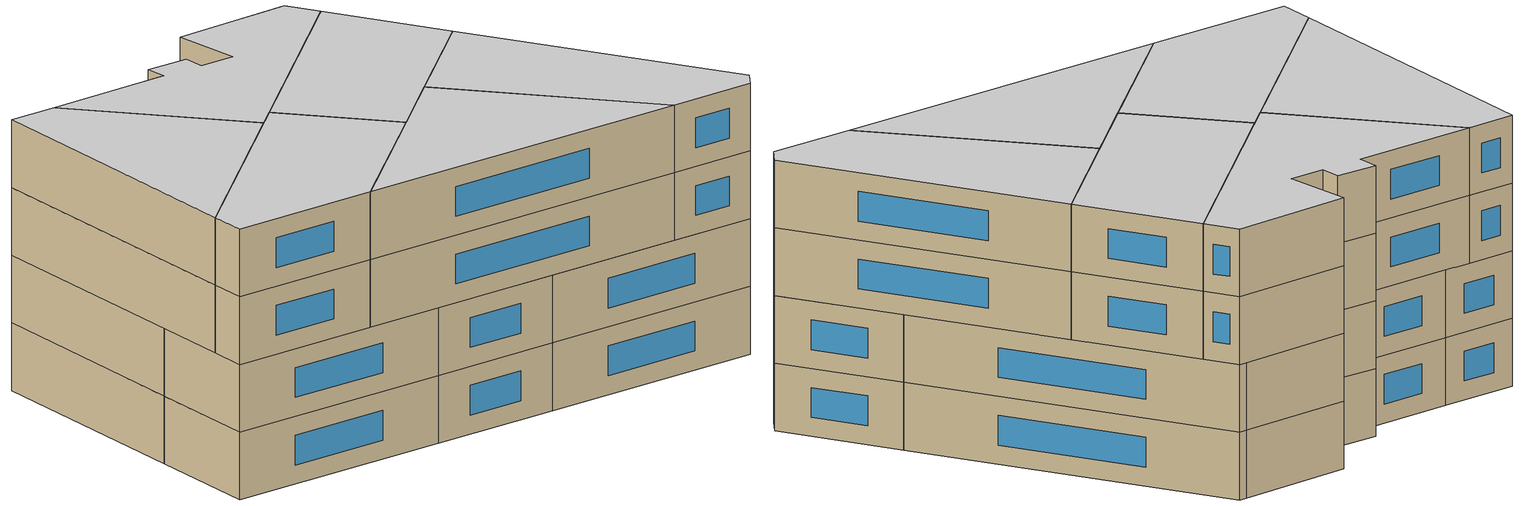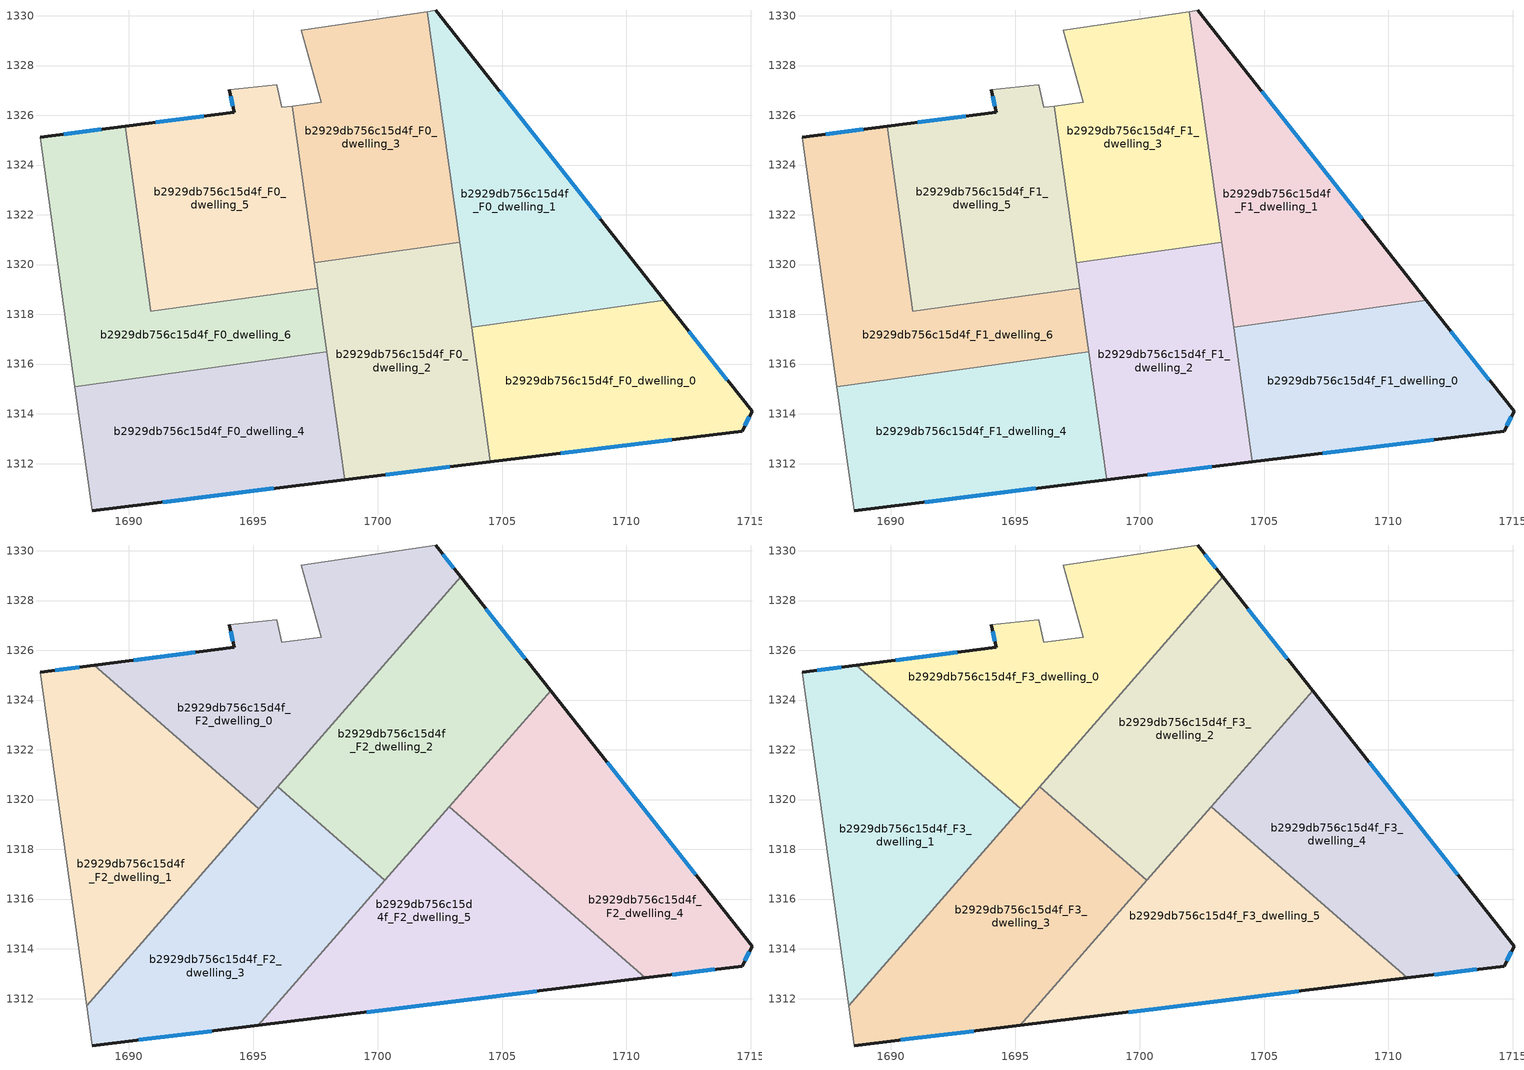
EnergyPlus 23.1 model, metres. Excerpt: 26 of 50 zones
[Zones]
b2929db756c15d4f_F0_dwelling_0
 floor ground (EU_floor_Construction): 1711.52,1318.58 1715.05,1314.1 1714.65,1313.3 1704.54,1312.07 1703.78,1317.49 z0
 wall outside (EU_wall_Construction): 1704.54,1312.07 1714.65,1313.3 1715.05,1314.1 1711.52,1318.58 z0:3
 wall to b2929db756c15d4f_F0_dwelling_1 (EU_wall_Construction): 1711.52,1318.58 1703.78,1317.49 z0:3
 wall to b2929db756c15d4f_F0_dwelling_2 (EU_wall_Construction): 1703.78,1317.49 1704.54,1312.07 z0:3
 window (EU_Window_Construction): 1707.37,1312.41 1711.81,1312.96 / 1714.06,1315.36 1712.51,1317.32 / 1714.76,1313.53 1714.94,1313.88 z0.84:2.16
b2929db756c15d4f_F0_dwelling_1
 floor ground (EU_floor_Construction): 1702.34,1330.22 1711.52,1318.58 1703.78,1317.49 1702,1330.17 z0
 wall outside (EU_wall_Construction): 1711.52,1318.58 1702.34,1330.22 z0:3
 wall adiabatic (EU_wall_Construction): 1702.34,1330.22 1702,1330.17 z0:3
 wall to b2929db756c15d4f_F0_dwelling_3 (EU_wall_Construction): 1702,1330.17 1703.3,1320.89 z0:3
 wall to b2929db756c15d4f_F0_dwelling_2 (EU_wall_Construction): 1703.3,1320.89 1703.78,1317.49 z0:3
 window (EU_Window_Construction): 1708.95,1321.84 1704.92,1326.96 z0.84:2.16
b2929db756c15d4f_F0_dwelling_2
 floor ground (EU_floor_Construction): 1703.3,1320.89 1704.54,1312.07 1698.68,1311.35 1697.45,1320.07 z0
 wall outside (EU_wall_Construction): 1698.68,1311.35 1704.54,1312.07 z0:3
 wall to b2929db756c15d4f_F0_dwelling_3 (EU_wall_Construction): 1703.3,1320.89 1697.45,1320.07 z0:3
 wall to b2929db756c15d4f_F0_dwelling_4 (EU_wall_Construction): 1697.95,1316.5 1698.68,1311.35 z0:3
 wall to b2929db756c15d4f_F0_dwelling_6 (EU_wall_Construction): 1697.59,1319.06 1697.95,1316.5 z0:3
 wall to b2929db756c15d4f_F0_dwelling_5 (EU_wall_Construction): 1697.45,1320.07 1697.59,1319.06 z0:3
 window (EU_Window_Construction): 1700.32,1311.55 1702.89,1311.87 z0.84:2.16
b2929db756c15d4f_F0_dwelling_3
 floor ground (EU_floor_Construction): 1702,1330.17 1703.3,1320.89 1697.45,1320.07 1696.57,1326.37 1697.74,1326.52 1696.94,1329.42 z0
 wall adiabatic (EU_wall_Construction): 1702,1330.17 1696.94,1329.42 1697.74,1326.52 1696.57,1326.37 z0:3
 wall to b2929db756c15d4f_F0_dwelling_5 (EU_wall_Construction): 1696.57,1326.37 1697.45,1320.07 z0:3
b2929db756c15d4f_F0_dwelling_4
 floor ground (EU_floor_Construction): 1697.95,1316.5 1698.68,1311.35 1688.53,1310.11 1687.83,1315.09 z0
 wall outside (EU_wall_Construction): 1688.53,1310.11 1698.68,1311.35 z0:3
 wall adiabatic (EU_wall_Construction): 1687.83,1315.09 1688.53,1310.11 z0:3
 wall to b2929db756c15d4f_F0_dwelling_6 (EU_wall_Construction): 1697.95,1316.5 1687.83,1315.09 z0:3
 window (EU_Window_Construction): 1691.37,1310.46 1695.83,1311 z0.84:2.16
b2929db756c15d4f_F0_dwelling_5
 floor ground (EU_floor_Construction): 1696.57,1326.37 1697.59,1319.06 1690.89,1318.12 1689.85,1325.56 1694.24,1326.12 1694.04,1327.02 1695.94,1327.22 1696.14,1326.32 z0
 wall outside (EU_wall_Construction): 1694.04,1327.02 1694.24,1326.12 1689.85,1325.56 z0:3
 wall to b2929db756c15d4f_F0_dwelling_6 (EU_wall_Construction): 1689.85,1325.56 1690.89,1318.12 1697.59,1319.06 z0:3
 wall adiabatic (EU_wall_Construction): 1696.57,1326.37 1696.14,1326.32 1695.94,1327.22 1694.04,1327.02 z0:3
 window (EU_Window_Construction): 1693.01,1325.96 1691.08,1325.71 / 1694.09,1326.77 1694.18,1326.37 z0.84:2.16
b2929db756c15d4f_F0_dwelling_6
 floor ground (EU_floor_Construction): 1697.59,1319.06 1697.95,1316.5 1687.83,1315.09 1686.43,1325.12 1689.85,1325.56 1690.89,1318.12 z0
 wall outside (EU_wall_Construction): 1689.85,1325.56 1686.43,1325.12 z0:3
 wall adiabatic (EU_wall_Construction): 1686.43,1325.12 1687.83,1315.09 z0:3
 window (EU_Window_Construction): 1688.89,1325.43 1687.39,1325.24 z0.84:2.16
b2929db756c15d4f_F1_dwelling_0
 floor to b2929db756c15d4f_F0_dwelling_0 (EU_floor_Construction): 1711.52,1318.58 1715.05,1314.1 1714.65,1313.3 1704.54,1312.07 1703.78,1317.49 z3
 wall outside (EU_wall_Construction): 1704.54,1312.07 1714.65,1313.3 1715.05,1314.1 1711.52,1318.58 z3:6
 wall to b2929db756c15d4f_F1_dwelling_1 (EU_wall_Construction): 1711.52,1318.58 1703.78,1317.49 z3:6
 wall to b2929db756c15d4f_F1_dwelling_2 (EU_wall_Construction): 1703.78,1317.49 1704.54,1312.07 z3:6
 window (EU_Window_Construction): 1707.37,1312.41 1711.81,1312.96 / 1714.06,1315.36 1712.51,1317.32 / 1714.76,1313.53 1714.94,1313.88 z3.84:5.16
b2929db756c15d4f_F1_dwelling_1
 floor to b2929db756c15d4f_F0_dwelling_1 (EU_floor_Construction): 1702.34,1330.22 1711.52,1318.58 1703.78,1317.49 1702,1330.17 z3
 wall outside (EU_wall_Construction): 1711.52,1318.58 1702.34,1330.22 z3:6
 wall adiabatic (EU_wall_Construction): 1702.34,1330.22 1702,1330.17 z3:6
 wall to b2929db756c15d4f_F1_dwelling_3 (EU_wall_Construction): 1702,1330.17 1703.3,1320.89 z3:6
 wall to b2929db756c15d4f_F1_dwelling_2 (EU_wall_Construction): 1703.3,1320.89 1703.78,1317.49 z3:6
 window (EU_Window_Construction): 1708.95,1321.84 1704.92,1326.96 z3.84:5.16
b2929db756c15d4f_F1_dwelling_2
 floor to b2929db756c15d4f_F0_dwelling_2 (EU_floor_Construction): 1703.3,1320.89 1704.54,1312.07 1698.68,1311.35 1697.45,1320.07 z3
 wall outside (EU_wall_Construction): 1698.68,1311.35 1704.54,1312.07 z3:6
 wall to b2929db756c15d4f_F1_dwelling_3 (EU_wall_Construction): 1703.3,1320.89 1697.45,1320.07 z3:6
 wall to b2929db756c15d4f_F1_dwelling_4 (EU_wall_Construction): 1697.95,1316.5 1698.68,1311.35 z3:6
 wall to b2929db756c15d4f_F1_dwelling_6 (EU_wall_Construction): 1697.59,1319.06 1697.95,1316.5 z3:6
 wall to b2929db756c15d4f_F1_dwelling_5 (EU_wall_Construction): 1697.45,1320.07 1697.59,1319.06 z3:6
 window (EU_Window_Construction): 1700.32,1311.55 1702.89,1311.87 z3.84:5.16
b2929db756c15d4f_F1_dwelling_3
 floor to b2929db756c15d4f_F0_dwelling_3 (EU_floor_Construction): 1702,1330.17 1703.3,1320.89 1697.45,1320.07 1696.57,1326.37 1697.74,1326.52 1696.94,1329.42 z3
 wall adiabatic (EU_wall_Construction): 1702,1330.17 1696.94,1329.42 1697.74,1326.52 1696.57,1326.37 z3:6
 wall to b2929db756c15d4f_F1_dwelling_5 (EU_wall_Construction): 1696.57,1326.37 1697.45,1320.07 z3:6
b2929db756c15d4f_F1_dwelling_4
 floor to b2929db756c15d4f_F0_dwelling_4 (EU_floor_Construction): 1697.95,1316.5 1698.68,1311.35 1688.53,1310.11 1687.83,1315.09 z3
 wall outside (EU_wall_Construction): 1688.53,1310.11 1698.68,1311.35 z3:6
 wall adiabatic (EU_wall_Construction): 1687.83,1315.09 1688.53,1310.11 z3:6
 wall to b2929db756c15d4f_F1_dwelling_6 (EU_wall_Construction): 1697.95,1316.5 1687.83,1315.09 z3:6
 window (EU_Window_Construction): 1691.37,1310.46 1695.83,1311 z3.84:5.16
b2929db756c15d4f_F1_dwelling_5
 floor to b2929db756c15d4f_F0_dwelling_5 (EU_floor_Construction): 1696.57,1326.37 1697.59,1319.06 1690.89,1318.12 1689.85,1325.56 1694.24,1326.12 1694.04,1327.02 1695.94,1327.22 1696.14,1326.32 z3
 wall outside (EU_wall_Construction): 1694.04,1327.02 1694.24,1326.12 1689.85,1325.56 z3:6
 wall to b2929db756c15d4f_F1_dwelling_6 (EU_wall_Construction): 1689.85,1325.56 1690.89,1318.12 1697.59,1319.06 z3:6
 wall adiabatic (EU_wall_Construction): 1696.57,1326.37 1696.14,1326.32 1695.94,1327.22 1694.04,1327.02 z3:6
 window (EU_Window_Construction): 1693.01,1325.96 1691.08,1325.71 / 1694.09,1326.77 1694.18,1326.37 z3.84:5.16
 ceiling adiabatic (EU_roof_Construction): 1697.59,1319.06 1697.59,1319.11 1695.98,1320.51 1694.31,1318.6 z6
b2929db756c15d4f_F1_dwelling_6
 floor to b2929db756c15d4f_F0_dwelling_6 (EU_floor_Construction): 1697.59,1319.06 1697.95,1316.5 1687.83,1315.09 1686.43,1325.12 1689.85,1325.56 1690.89,1318.12 z3
 wall outside (EU_wall_Construction): 1689.85,1325.56 1686.43,1325.12 z3:6
 wall adiabatic (EU_wall_Construction): 1686.43,1325.12 1687.83,1315.09 z3:6
 window (EU_Window_Construction): 1688.89,1325.43 1687.39,1325.24 z3.84:5.16
 ceiling adiabatic (EU_roof_Construction): 1697.95,1316.5 1697.59,1319.06 1694.31,1318.6 1691.72,1315.63 z6
b2929db756c15d4f_F2_dwelling_0
 floor to b2929db756c15d4f_F1_dwelling_5 (EU_floor_Construction): 1696.57,1326.37 1697.2,1321.9 1695.22,1319.64 1690.04,1324.16 1689.85,1325.56 1694.24,1326.12 1694.04,1327.02 1695.94,1327.22 1696.14,1326.32 z6
 floor to b2929db756c15d4f_F1_dwelling_3 (EU_floor_Construction): 1702,1330.17 1702.33,1327.79 1697.2,1321.9 1696.57,1326.37 1697.74,1326.52 1696.94,1329.42 z6
 floor to b2929db756c15d4f_F1_dwelling_6 (EU_floor_Construction): 1689.85,1325.56 1690.04,1324.16 1688.62,1325.4 z6
 floor to b2929db756c15d4f_F1_dwelling_1 (EU_floor_Construction): 1702.34,1330.22 1703.35,1328.95 1702.33,1327.79 1702,1330.17 z6
 wall outside (EU_wall_Construction): 1703.35,1328.95 1702.34,1330.22 / 1694.04,1327.02 1694.24,1326.12 1688.62,1325.4 z6:9
 wall adiabatic (EU_wall_Construction): 1702.34,1330.22 1696.94,1329.42 1697.74,1326.52 1696.14,1326.32 1695.94,1327.22 1694.04,1327.02 z6:9
 wall to b2929db756c15d4f_F2_dwelling_1 (EU_wall_Construction): 1688.62,1325.4 1695.22,1319.64 z6:9
 wall to b2929db756c15d4f_F2_dwelling_2 (EU_wall_Construction): 1695.98,1320.51 1703.35,1328.95 z6:9
 wall to b2929db756c15d4f_F2_dwelling_3 (EU_wall_Construction): 1695.22,1319.64 1695.98,1320.51 z6:9
 window (EU_Window_Construction): 1703.06,1329.3 1702.62,1329.86 / 1692.66,1325.92 1690.19,1325.6 / 1694.09,1326.77 1694.18,1326.37 z6.84:8.16
b2929db756c15d4f_F2_dwelling_1
 floor to b2929db756c15d4f_F1_dwelling_6 (EU_floor_Construction): 1690.04,1324.16 1690.89,1318.12 1694.31,1318.6 1691.72,1315.63 1687.83,1315.09 1686.43,1325.12 1688.62,1325.4 z6
 floor to b2929db756c15d4f_F1_dwelling_5 (EU_floor_Construction): 1695.22,1319.64 1694.31,1318.6 1690.89,1318.12 1690.04,1324.16 z6
 floor to b2929db756c15d4f_F1_dwelling_4 (EU_floor_Construction): 1691.72,1315.63 1688.3,1311.72 1687.83,1315.09 z6
 wall outside (EU_wall_Construction): 1688.62,1325.4 1686.43,1325.12 z6:9
 wall adiabatic (EU_wall_Construction): 1686.43,1325.12 1688.3,1311.72 z6:9
 wall to b2929db756c15d4f_F2_dwelling_3 (EU_wall_Construction): 1688.3,1311.72 1695.22,1319.64 z6:9
 window (EU_Window_Construction): 1688.01,1325.32 1687.04,1325.2 z6.84:8.16
b2929db756c15d4f_F2_dwelling_2
 floor to b2929db756c15d4f_F1_dwelling_1 (EU_floor_Construction): 1703.35,1328.95 1706.95,1324.37 1703.38,1320.29 1702.33,1327.79 z6
 floor to b2929db756c15d4f_F1_dwelling_2 (EU_floor_Construction): 1703.3,1320.89 1703.38,1320.29 1700.29,1316.75 1697.59,1319.11 1697.45,1320.07 z6
 floor to b2929db756c15d4f_F1_dwelling_3 (EU_floor_Construction): 1702.33,1327.79 1703.3,1320.89 1697.45,1320.07 1697.2,1321.9 z6
 floor to b2929db756c15d4f_F1_dwelling_5 (EU_floor_Construction): 1697.2,1321.9 1697.59,1319.11 1695.98,1320.51 z6
 wall outside (EU_wall_Construction): 1706.95,1324.37 1703.35,1328.95 z6:9
 wall to b2929db756c15d4f_F2_dwelling_3 (EU_wall_Construction): 1695.98,1320.51 1700.3,1316.75 z6:9
 wall to b2929db756c15d4f_F2_dwelling_4 (EU_wall_Construction): 1702.88,1319.71 1706.95,1324.37 z6:9
 wall to b2929db756c15d4f_F2_dwelling_5 (EU_wall_Construction): 1700.3,1316.75 1702.88,1319.71 z6:9
 window (EU_Window_Construction): 1705.94,1325.65 1704.36,1327.66 z6.84:8.16
b2929db756c15d4f_F2_dwelling_3
 floor to b2929db756c15d4f_F1_dwelling_4 (EU_floor_Construction): 1697.95,1316.5 1698.25,1314.4 1695.21,1310.93 1688.53,1310.11 1688.3,1311.72 1691.72,1315.63 z6
 floor to b2929db756c15d4f_F1_dwelling_2 (EU_floor_Construction): 1700.29,1316.75 1698.25,1314.4 1697.59,1319.11 z6
 floor adiabatic (EU_floor_Construction): 1697.59,1319.11 1697.95,1316.5 1691.72,1315.63 1695.98,1320.51 z6
 wall outside (EU_wall_Construction): 1688.53,1310.11 1695.21,1310.93 z6:9
 wall adiabatic (EU_wall_Construction): 1688.3,1311.72 1688.53,1310.11 z6:9
 wall to b2929db756c15d4f_F2_dwelling_5 (EU_wall_Construction): 1695.21,1310.93 1700.3,1316.75 z6:9
 window (EU_Window_Construction): 1690.4,1310.34 1693.34,1310.7 z6.84:8.16
b2929db756c15d4f_F2_dwelling_4
 floor to b2929db756c15d4f_F1_dwelling_0 (EU_floor_Construction): 1711.52,1318.57 1715.05,1314.1 1714.65,1313.3 1710.76,1312.83 1705.2,1317.69 z6
 floor to b2929db756c15d4f_F1_dwelling_1 (EU_floor_Construction): 1706.95,1324.37 1711.52,1318.57 1705.2,1317.69 1703.55,1319.13 1703.38,1320.29 z6
 floor to b2929db756c15d4f_F1_dwelling_2 (EU_floor_Construction): 1703.38,1320.29 1703.55,1319.13 1702.88,1319.71 z6
 wall outside (EU_wall_Construction): 1710.76,1312.83 1714.65,1313.3 1715.05,1314.1 1706.95,1324.37 z6:9
 wall to b2929db756c15d4f_F2_dwelling_5 (EU_wall_Construction): 1702.88,1319.71 1710.76,1312.83 z6:9
 window (EU_Window_Construction): 1712.78,1316.98 1709.22,1321.5 / 1714.76,1313.53 1714.94,1313.88 / 1711.85,1312.96 1713.56,1313.17 z6.84:8.16
b2929db756c15d4f_F2_dwelling_5
 floor to b2929db756c15d4f_F1_dwelling_2 (EU_floor_Construction): 1703.55,1319.13 1704.54,1312.07 1698.68,1311.35 1698.25,1314.4 1702.88,1319.71 z6
 floor to b2929db756c15d4f_F1_dwelling_0 (EU_floor_Construction): 1710.76,1312.83 1704.54,1312.07 1703.78,1317.49 1705.2,1317.69 z6
 floor to b2929db756c15d4f_F1_dwelling_4 (EU_floor_Construction): 1698.25,1314.4 1698.68,1311.35 1695.21,1310.93 z6
 floor to b2929db756c15d4f_F1_dwelling_1 (EU_floor_Construction): 1705.2,1317.69 1703.78,1317.49 1703.55,1319.13 z6
 wall outside (EU_wall_Construction): 1695.21,1310.93 1710.76,1312.83 z6:9
 window (EU_Window_Construction): 1699.57,1311.46 1706.4,1312.3 z6.84:8.16
b2929db756c15d4f_F3_dwelling_0
 floor to b2929db756c15d4f_F2_dwelling_0 (EU_floor_Construction): 1702.34,1330.22 1703.35,1328.95 1695.22,1319.64 1688.62,1325.4 1694.24,1326.12 1694.04,1327.02 1695.94,1327.22 1696.14,1326.32 1697.74,1326.52 1696.94,1329.42 z9
 wall outside (EU_wall_Construction): 1703.35,1328.95 1702.34,1330.22 / 1694.04,1327.02 1694.24,1326.12 1688.62,1325.4 z9:12
 wall adiabatic (EU_wall_Construction): 1702.34,1330.22 1696.94,1329.42 1697.74,1326.52 1696.14,1326.32 1695.94,1327.22 1694.04,1327.02 z9:12
 wall to b2929db756c15d4f_F3_dwelling_1 (EU_wall_Construction): 1688.62,1325.4 1695.22,1319.64 z9:12
 wall to b2929db756c15d4f_F3_dwelling_2 (EU_wall_Construction): 1695.98,1320.51 1703.35,1328.95 z9:12
 wall to b2929db756c15d4f_F3_dwelling_3 (EU_wall_Construction): 1695.22,1319.64 1695.98,1320.51 z9:12
 window (EU_Window_Construction): 1703.06,1329.3 1702.62,1329.86 / 1692.66,1325.92 1690.19,1325.6 / 1694.09,1326.77 1694.18,1326.37 z9.84:11.16
 ceiling to b2929db756c15d4f_F4_dwelling_0 (EU_floor_Construction): 1695.22,1319.64 1703.35,1328.95 1702.34,1330.22 1696.94,1329.42 1697.74,1326.52 1696.14,1326.32 1695.94,1327.22 1694.04,1327.02 1694.24,1326.12 1688.62,1325.4 z12
b2929db756c15d4f_F3_dwelling_1
 floor to b2929db756c15d4f_F2_dwelling_1 (EU_floor_Construction): 1695.22,1319.64 1688.3,1311.72 1686.43,1325.12 1688.62,1325.4 z9
 wall outside (EU_wall_Construction): 1688.62,1325.4 1686.43,1325.12 z9:12
 wall adiabatic (EU_wall_Construction): 1686.43,1325.12 1688.3,1311.72 z9:12
 wall to b2929db756c15d4f_F3_dwelling_3 (EU_wall_Construction): 1688.3,1311.72 1695.22,1319.64 z9:12
 window (EU_Window_Construction): 1688.01,1325.32 1687.04,1325.2 z9.84:11.16
 ceiling to b2929db756c15d4f_F4_dwelling_1 (EU_floor_Construction): 1688.3,1311.72 1695.22,1319.64 1688.62,1325.4 1686.43,1325.12 z12
b2929db756c15d4f_F3_dwelling_2
 floor to b2929db756c15d4f_F2_dwelling_2 (EU_floor_Construction): 1703.35,1328.95 1706.95,1324.37 1700.3,1316.75 1695.98,1320.51 z9
 wall outside (EU_wall_Construction): 1706.95,1324.37 1703.35,1328.95 z9:12
 wall to b2929db756c15d4f_F3_dwelling_3 (EU_wall_Construction): 1695.98,1320.51 1700.3,1316.75 z9:12
 wall to b2929db756c15d4f_F3_dwelling_4 (EU_wall_Construction): 1702.88,1319.71 1706.95,1324.37 z9:12
 wall to b2929db756c15d4f_F3_dwelling_5 (EU_wall_Construction): 1700.3,1316.75 1702.88,1319.71 z9:12
 window (EU_Window_Construction): 1705.94,1325.65 1704.36,1327.66 z9.84:11.16
 ceiling to b2929db756c15d4f_F4_dwelling_2 (EU_floor_Construction): 1700.3,1316.75 1706.95,1324.37 1703.35,1328.95 1695.98,1320.51 z12
b2929db756c15d4f_F3_dwelling_3
 floor to b2929db756c15d4f_F2_dwelling_3 (EU_floor_Construction): 1700.3,1316.75 1695.21,1310.93 1688.53,1310.11 1688.3,1311.72 1695.98,1320.51 z9
 wall outside (EU_wall_Construction): 1688.53,1310.11 1695.21,1310.93 z9:12
 wall adiabatic (EU_wall_Construction): 1688.3,1311.72 1688.53,1310.11 z9:12
 wall to b2929db756c15d4f_F3_dwelling_5 (EU_wall_Construction): 1695.21,1310.93 1700.3,1316.75 z9:12
 window (EU_Window_Construction): 1690.4,1310.34 1693.34,1310.7 z9.84:11.16
 ceiling to b2929db756c15d4f_F4_dwelling_3 (EU_floor_Construction): 1695.21,1310.93 1700.3,1316.75 1695.98,1320.51 1688.3,1311.72 1688.53,1310.11 z12
b2929db756c15d4f_F3_dwelling_4
 floor to b2929db756c15d4f_F2_dwelling_4 (EU_floor_Construction): 1706.95,1324.37 1715.05,1314.1 1714.65,1313.3 1710.76,1312.83 1702.88,1319.71 z9
 wall outside (EU_wall_Construction): 1710.76,1312.83 1714.65,1313.3 1715.05,1314.1 1706.95,1324.37 z9:12
 wall to b2929db756c15d4f_F3_dwelling_5 (EU_wall_Construction): 1702.88,1319.71 1710.76,1312.83 z9:12
 window (EU_Window_Construction): 1712.78,1316.98 1709.22,1321.5 / 1714.76,1313.53 1714.94,1313.88 / 1711.85,1312.96 1713.56,1313.17 z9.84:11.16
 ceiling to b2929db756c15d4f_F4_dwelling_4 (EU_floor_Construction): 1714.65,1313.3 1715.05,1314.1 1706.95,1324.37 1702.88,1319.71 1710.76,1312.83 z12
b2929db756c15d4f_F3_dwelling_5
 floor to b2929db756c15d4f_F2_dwelling_5 (EU_floor_Construction): 1710.76,1312.83 1695.21,1310.93 1702.88,1319.71 z9
 wall outside (EU_wall_Construction): 1695.21,1310.93 1710.76,1312.83 z9:12
 window (EU_Window_Construction): 1699.57,1311.46 1706.4,1312.3 z9.84:11.16
 ceiling to b2929db756c15d4f_F4_dwelling_5 (EU_floor_Construction): 1710.76,1312.83 1702.88,1319.71 1695.21,1310.93 z12
[Building]
EU S2 Campaign: North Axis=0; Terrain=City; Solar Distribution=FullExterior
[Site:Location]
Lyon-Bron: Latitude=45.75; Longitude=5; Time Zone=1; Elevation=198
[SizingPeriod:WeatherFileDays]
AnnualSizingPeriod: Begin Month=1; Begin Day of Month=1; End Month=12; End Day of Month=31; Day of Week for Start Day=Monday; Use Weather File Daylight Saving Period=No; Use Weather File Rain and Snow Indicators=No
[MATERIAL]
EU_InternalMass_Material: Roughness=MediumRough; Thickness=0.1; Conductivity=1; Density=1800; Specific Heat=900; Thermal Absorptance=0.9; Solar Absorptance=0.7; Visible Absorptance=0.7
[MATERIAL:NOMASS] Roughness=MediumRough; Thermal Absorptance=0.9; Solar Absorptance=0.7; Visible Absorptance=0.7
Name | Thermal Resistance
EU_wall_NoMass | 0.776494
EU_roof_NoMass | 0.486893
EU_floor_NoMass | 0.421597
[WINDOWMATERIAL:SIMPLEGLAZINGSYSTEM]
EU_Window_SimpleGlazing: UFactor=4.24961; Solar Heat Gain Coefficient=0.83; Visible Transmittance=0.83
[CONSTRUCTION]
EU_wall_Construction: EU_wall_NoMass
EU_roof_Construction: EU_roof_NoMass
EU_floor_Construction: EU_floor_NoMass
EU_Window_Construction: EU_Window_SimpleGlazing
EU_InternalMass_Construction: EU_InternalMass_Material
[ZONE] Type=1; Multiplier=1; Ceiling Height=autocalculate; Floor Area=autocalculate; Part of Total Floor Area=Yes
Name | Volume
b2929db756c15d4f_F0_dwelling_0; b2929db756c15d4f_F1_dwelling_0 | 156.883
b2929db756c15d4f_F2_dwelling_0; b2929db756c15d4f_F3_dwelling_0 | 183.011
b2929db756c15d4f_F0_dwelling_1; b2929db756c15d4f_F1_dwelling_1 | 156.885
b2929db756c15d4f_F2_dwelling_1; b2929db756c15d4f_F3_dwelling_1 | 183.01
b2929db756c15d4f_F0_dwelling_2; b2929db756c15d4f_F1_dwelling_2 | 156.86
b2929db756c15d4f_F2_dwelling_2; b2929db756c15d4f_F3_dwelling_2 | 183.018
b2929db756c15d4f_F0_dwelling_3; b2929db756c15d4f_F1_dwelling_3 | 156.858
b2929db756c15d4f_F2_dwelling_3; b2929db756c15d4f_F3_dwelling_3 | 183.035
b2929db756c15d4f_F0_dwelling_4; b2929db756c15d4f_F1_dwelling_4 | 156.851
b2929db756c15d4f_F2_dwelling_4; b2929db756c15d4f_F3_dwelling_4 | 183.029
b2929db756c15d4f_F0_dwelling_5; b2929db756c15d4f_F1_dwelling_5 | 156.864
b2929db756c15d4f_F2_dwelling_5; b2929db756c15d4f_F3_dwelling_5 | 183.009
b2929db756c15d4f_F0_dwelling_6; b2929db756c15d4f_F1_dwelling_6 | 156.89
[INTERNALMASS] Construction=EU_InternalMass_Construction
Name | Zone or ZoneList | Surface Area
b2929db756c15d4f_F0_dwelling_0_EU_InternalMass | b2929db756c15d4f_F0_dwelling_0 | 52.2932
b2929db756c15d4f_F0_dwelling_1_EU_InternalMass | b2929db756c15d4f_F0_dwelling_1 | 52.2927
b2929db756c15d4f_F0_dwelling_2_EU_InternalMass | b2929db756c15d4f_F0_dwelling_2 | 52.2864
b2929db756c15d4f_F0_dwelling_3_EU_InternalMass | b2929db756c15d4f_F0_dwelling_3 | 52.2865
b2929db756c15d4f_F0_dwelling_4_EU_InternalMass | b2929db756c15d4f_F0_dwelling_4 | 52.2868
b2929db756c15d4f_F0_dwelling_5_EU_InternalMass | b2929db756c15d4f_F0_dwelling_5 | 52.2888
b2929db756c15d4f_F0_dwelling_6_EU_InternalMass | b2929db756c15d4f_F0_dwelling_6 | 52.2959
b2929db756c15d4f_F1_dwelling_0_EU_InternalMass | b2929db756c15d4f_F1_dwelling_0 | 52.2932
b2929db756c15d4f_F1_dwelling_1_EU_InternalMass | b2929db756c15d4f_F1_dwelling_1 | 52.2927
b2929db756c15d4f_F1_dwelling_2_EU_InternalMass | b2929db756c15d4f_F1_dwelling_2 | 52.2864
b2929db756c15d4f_F1_dwelling_3_EU_InternalMass | b2929db756c15d4f_F1_dwelling_3 | 52.2865
b2929db756c15d4f_F1_dwelling_4_EU_InternalMass | b2929db756c15d4f_F1_dwelling_4 | 52.2868
b2929db756c15d4f_F1_dwelling_5_EU_InternalMass | b2929db756c15d4f_F1_dwelling_5 | 52.2888
b2929db756c15d4f_F1_dwelling_6_EU_InternalMass | b2929db756c15d4f_F1_dwelling_6 | 52.2959
b2929db756c15d4f_F2_dwelling_0_EU_InternalMass | b2929db756c15d4f_F2_dwelling_0 | 61.004
b2929db756c15d4f_F2_dwelling_1_EU_InternalMass | b2929db756c15d4f_F2_dwelling_1 | 61.0034
b2929db756c15d4f_F2_dwelling_2_EU_InternalMass | b2929db756c15d4f_F2_dwelling_2 | 61.006
b2929db756c15d4f_F2_dwelling_3_EU_InternalMass | b2929db756c15d4f_F2_dwelling_3 | 61.0117
b2929db756c15d4f_F2_dwelling_4_EU_InternalMass | b2929db756c15d4f_F2_dwelling_4 | 61.0092
b2929db756c15d4f_F2_dwelling_5_EU_InternalMass | b2929db756c15d4f_F2_dwelling_5 | 61.0029
b2929db756c15d4f_F3_dwelling_0_EU_InternalMass | b2929db756c15d4f_F3_dwelling_0 | 61.004
b2929db756c15d4f_F3_dwelling_1_EU_InternalMass | b2929db756c15d4f_F3_dwelling_1 | 61.0034
b2929db756c15d4f_F3_dwelling_2_EU_InternalMass | b2929db756c15d4f_F3_dwelling_2 | 61.006
b2929db756c15d4f_F3_dwelling_3_EU_InternalMass | b2929db756c15d4f_F3_dwelling_3 | 61.0117
b2929db756c15d4f_F3_dwelling_4_EU_InternalMass | b2929db756c15d4f_F3_dwelling_4 | 61.0092
b2929db756c15d4f_F3_dwelling_5_EU_InternalMass | b2929db756c15d4f_F3_dwelling_5 | 61.0029
[OTHEREQUIPMENT] Fuel Type=Electricity; Design Level Calculation Method=Watts/Area; Power per Zone Floor Area=1; Fraction Latent=0; Fraction Radiant=0; Fraction Lost=0; Carbon Dioxide Generation Rate=0; EndUse Subcategory=EU_Step8_InternalGains
Name | Zone or ZoneList or Space or SpaceList | Schedule
EU_Step8_InternalGain_b2929db756c15d4f_F0_dwelling_0_f000 | b2929db756c15d4f_F0_dwelling_0 | EU_Step8_GainSchedule_b2929db756c15d4f_F0_dwelling_0_f000
EU_Step8_InternalGain_b2929db756c15d4f_F0_dwelling_1_f000 | b2929db756c15d4f_F0_dwelling_1 | EU_Step8_GainSchedule_b2929db756c15d4f_F0_dwelling_1_f000
EU_Step8_InternalGain_b2929db756c15d4f_F0_dwelling_2_f000 | b2929db756c15d4f_F0_dwelling_2 | EU_Step8_GainSchedule_b2929db756c15d4f_F0_dwelling_2_f000
EU_Step8_InternalGain_b2929db756c15d4f_F0_dwelling_3_f000 | b2929db756c15d4f_F0_dwelling_3 | EU_Step8_GainSchedule_b2929db756c15d4f_F0_dwelling_3_f000
EU_Step8_InternalGain_b2929db756c15d4f_F0_dwelling_4_f000 | b2929db756c15d4f_F0_dwelling_4 | EU_Step8_GainSchedule_b2929db756c15d4f_F0_dwelling_4_f000
EU_Step8_InternalGain_b2929db756c15d4f_F0_dwelling_5_f000 | b2929db756c15d4f_F0_dwelling_5 | EU_Step8_GainSchedule_b2929db756c15d4f_F0_dwelling_5_f000
EU_Step8_InternalGain_b2929db756c15d4f_F0_dwelling_6_f000 | b2929db756c15d4f_F0_dwelling_6 | EU_Step8_GainSchedule_b2929db756c15d4f_F0_dwelling_6_f000
EU_Step8_InternalGain_b2929db756c15d4f_F1_dwelling_0_f000 | b2929db756c15d4f_F1_dwelling_0 | EU_Step8_GainSchedule_b2929db756c15d4f_F1_dwelling_0_f000
EU_Step8_InternalGain_b2929db756c15d4f_F1_dwelling_1_f000 | b2929db756c15d4f_F1_dwelling_1 | EU_Step8_GainSchedule_b2929db756c15d4f_F1_dwelling_1_f000
EU_Step8_InternalGain_b2929db756c15d4f_F1_dwelling_2_f000 | b2929db756c15d4f_F1_dwelling_2 | EU_Step8_GainSchedule_b2929db756c15d4f_F1_dwelling_2_f000
EU_Step8_InternalGain_b2929db756c15d4f_F1_dwelling_3_f000 | b2929db756c15d4f_F1_dwelling_3 | EU_Step8_GainSchedule_b2929db756c15d4f_F1_dwelling_3_f000
EU_Step8_InternalGain_b2929db756c15d4f_F1_dwelling_4_f000 | b2929db756c15d4f_F1_dwelling_4 | EU_Step8_GainSchedule_b2929db756c15d4f_F1_dwelling_4_f000
EU_Step8_InternalGain_b2929db756c15d4f_F1_dwelling_5_f000 | b2929db756c15d4f_F1_dwelling_5 | EU_Step8_GainSchedule_b2929db756c15d4f_F1_dwelling_5_f000
EU_Step8_InternalGain_b2929db756c15d4f_F1_dwelling_6_f000 | b2929db756c15d4f_F1_dwelling_6 | EU_Step8_GainSchedule_b2929db756c15d4f_F1_dwelling_6_f000
EU_Step8_InternalGain_b2929db756c15d4f_F2_dwelling_0_f000 | b2929db756c15d4f_F2_dwelling_0 | EU_Step8_GainSchedule_b2929db756c15d4f_F2_dwelling_0_f000
EU_Step8_InternalGain_b2929db756c15d4f_F2_dwelling_1_f000 | b2929db756c15d4f_F2_dwelling_1 | EU_Step8_GainSchedule_b2929db756c15d4f_F2_dwelling_1_f000
EU_Step8_InternalGain_b2929db756c15d4f_F2_dwelling_2_f000 | b2929db756c15d4f_F2_dwelling_2 | EU_Step8_GainSchedule_b2929db756c15d4f_F2_dwelling_2_f000
EU_Step8_InternalGain_b2929db756c15d4f_F2_dwelling_3_f000 | b2929db756c15d4f_F2_dwelling_3 | EU_Step8_GainSchedule_b2929db756c15d4f_F2_dwelling_3_f000
EU_Step8_InternalGain_b2929db756c15d4f_F2_dwelling_4_f000 | b2929db756c15d4f_F2_dwelling_4 | EU_Step8_GainSchedule_b2929db756c15d4f_F2_dwelling_4_f000
EU_Step8_InternalGain_b2929db756c15d4f_F2_dwelling_5_f000 | b2929db756c15d4f_F2_dwelling_5 | EU_Step8_GainSchedule_b2929db756c15d4f_F2_dwelling_5_f000
EU_Step8_InternalGain_b2929db756c15d4f_F3_dwelling_0_f000 | b2929db756c15d4f_F3_dwelling_0 | EU_Step8_GainSchedule_b2929db756c15d4f_F3_dwelling_0_f000
EU_Step8_InternalGain_b2929db756c15d4f_F3_dwelling_1_f000 | b2929db756c15d4f_F3_dwelling_1 | EU_Step8_GainSchedule_b2929db756c15d4f_F3_dwelling_1_f000
EU_Step8_InternalGain_b2929db756c15d4f_F3_dwelling_2_f000 | b2929db756c15d4f_F3_dwelling_2 | EU_Step8_GainSchedule_b2929db756c15d4f_F3_dwelling_2_f000
EU_Step8_InternalGain_b2929db756c15d4f_F3_dwelling_3_f000 | b2929db756c15d4f_F3_dwelling_3 | EU_Step8_GainSchedule_b2929db756c15d4f_F3_dwelling_3_f000
EU_Step8_InternalGain_b2929db756c15d4f_F3_dwelling_4_f000 | b2929db756c15d4f_F3_dwelling_4 | EU_Step8_GainSchedule_b2929db756c15d4f_F3_dwelling_4_f000
EU_Step8_InternalGain_b2929db756c15d4f_F3_dwelling_5_f000 | b2929db756c15d4f_F3_dwelling_5 | EU_Step8_GainSchedule_b2929db756c15d4f_F3_dwelling_5_f000
[ZONEVENTILATION:DESIGNFLOWRATE] Schedule=EU_AlwaysOn; Design Flow Rate Calculation Method=AirChanges/Hour; Air Changes per Hour=0.693814; Ventilation Type=Natural; Fan Pressure Rise=0; Fan Total Efficiency=1; Constant Term Coefficient=1; Temperature Term Coefficient=0; Velocity Term Coefficient=0; Velocity Squared Term Coefficient=0; Minimum Indoor Temperature=-100; Maximum Indoor Temperature=100; Delta Temperature=-100; Minimum Outdoor Temperature=-100; Maximum Outdoor Temperature=100; Maximum Wind Speed=40
Name | Zone or ZoneList or Space or SpaceList
EU_ConstantAir_b2929db756c15d4f_F0_dwelling_0 | b2929db756c15d4f_F0_dwelling_0
EU_ConstantAir_b2929db756c15d4f_F0_dwelling_1 | b2929db756c15d4f_F0_dwelling_1
EU_ConstantAir_b2929db756c15d4f_F0_dwelling_2 | b2929db756c15d4f_F0_dwelling_2
EU_ConstantAir_b2929db756c15d4f_F0_dwelling_3 | b2929db756c15d4f_F0_dwelling_3
EU_ConstantAir_b2929db756c15d4f_F0_dwelling_4 | b2929db756c15d4f_F0_dwelling_4
EU_ConstantAir_b2929db756c15d4f_F0_dwelling_5 | b2929db756c15d4f_F0_dwelling_5
EU_ConstantAir_b2929db756c15d4f_F0_dwelling_6 | b2929db756c15d4f_F0_dwelling_6
EU_ConstantAir_b2929db756c15d4f_F1_dwelling_0 | b2929db756c15d4f_F1_dwelling_0
EU_ConstantAir_b2929db756c15d4f_F1_dwelling_1 | b2929db756c15d4f_F1_dwelling_1
EU_ConstantAir_b2929db756c15d4f_F1_dwelling_2 | b2929db756c15d4f_F1_dwelling_2
EU_ConstantAir_b2929db756c15d4f_F1_dwelling_3 | b2929db756c15d4f_F1_dwelling_3
EU_ConstantAir_b2929db756c15d4f_F1_dwelling_4 | b2929db756c15d4f_F1_dwelling_4
EU_ConstantAir_b2929db756c15d4f_F1_dwelling_5 | b2929db756c15d4f_F1_dwelling_5
EU_ConstantAir_b2929db756c15d4f_F1_dwelling_6 | b2929db756c15d4f_F1_dwelling_6
EU_ConstantAir_b2929db756c15d4f_F2_dwelling_0 | b2929db756c15d4f_F2_dwelling_0
EU_ConstantAir_b2929db756c15d4f_F2_dwelling_1 | b2929db756c15d4f_F2_dwelling_1
EU_ConstantAir_b2929db756c15d4f_F2_dwelling_2 | b2929db756c15d4f_F2_dwelling_2
EU_ConstantAir_b2929db756c15d4f_F2_dwelling_3 | b2929db756c15d4f_F2_dwelling_3
EU_ConstantAir_b2929db756c15d4f_F2_dwelling_4 | b2929db756c15d4f_F2_dwelling_4
EU_ConstantAir_b2929db756c15d4f_F2_dwelling_5 | b2929db756c15d4f_F2_dwelling_5
EU_ConstantAir_b2929db756c15d4f_F3_dwelling_0 | b2929db756c15d4f_F3_dwelling_0
EU_ConstantAir_b2929db756c15d4f_F3_dwelling_1 | b2929db756c15d4f_F3_dwelling_1
EU_ConstantAir_b2929db756c15d4f_F3_dwelling_2 | b2929db756c15d4f_F3_dwelling_2
EU_ConstantAir_b2929db756c15d4f_F3_dwelling_3 | b2929db756c15d4f_F3_dwelling_3
EU_ConstantAir_b2929db756c15d4f_F3_dwelling_4 | b2929db756c15d4f_F3_dwelling_4
EU_ConstantAir_b2929db756c15d4f_F3_dwelling_5 | b2929db756c15d4f_F3_dwelling_5
[HVACTEMPLATE:THERMOSTAT] Constant Heating Setpoint=20; Constant Cooling Setpoint=50
EU_HeatOnly_b2929db756c15d4f_F0_dwelling_0; EU_HeatOnly_b2929db756c15d4f_F0_dwelling_1; EU_HeatOnly_b2929db756c15d4f_F0_dwelling_2; EU_HeatOnly_b2929db756c15d4f_F0_dwelling_3; EU_HeatOnly_b2929db756c15d4f_F0_dwelling_4; EU_HeatOnly_b2929db756c15d4f_F0_dwelling_5; EU_HeatOnly_b2929db756c15d4f_F0_dwelling_6; EU_HeatOnly_b2929db756c15d4f_F1_dwelling_0; EU_HeatOnly_b2929db756c15d4f_F1_dwelling_1; EU_HeatOnly_b2929db756c15d4f_F1_dwelling_2; EU_HeatOnly_b2929db756c15d4f_F1_dwelling_3; EU_HeatOnly_b2929db756c15d4f_F1_dwelling_4; EU_HeatOnly_b2929db756c15d4f_F1_dwelling_5; EU_HeatOnly_b2929db756c15d4f_F1_dwelling_6; EU_HeatOnly_b2929db756c15d4f_F2_dwelling_0; EU_HeatOnly_b2929db756c15d4f_F2_dwelling_1; EU_HeatOnly_b2929db756c15d4f_F2_dwelling_2; EU_HeatOnly_b2929db756c15d4f_F2_dwelling_3; EU_HeatOnly_b2929db756c15d4f_F2_dwelling_4; EU_HeatOnly_b2929db756c15d4f_F2_dwelling_5; EU_HeatOnly_b2929db756c15d4f_F3_dwelling_0; EU_HeatOnly_b2929db756c15d4f_F3_dwelling_1; EU_HeatOnly_b2929db756c15d4f_F3_dwelling_2; EU_HeatOnly_b2929db756c15d4f_F3_dwelling_3; EU_HeatOnly_b2929db756c15d4f_F3_dwelling_4; EU_HeatOnly_b2929db756c15d4f_F3_dwelling_5; EU_HeatOnly_b2929db756c15d4f_F4_dwelling_0; EU_HeatOnly_b2929db756c15d4f_F4_dwelling_1; EU_HeatOnly_b2929db756c15d4f_F4_dwelling_2; EU_HeatOnly_b2929db756c15d4f_F4_dwelling_3; EU_HeatOnly_b2929db756c15d4f_F4_dwelling_4; EU_HeatOnly_b2929db756c15d4f_F4_dwelling_5; EU_HeatOnly_b2929db756c15d4f_F5_dwelling_0; EU_HeatOnly_b2929db756c15d4f_F5_dwelling_1; EU_HeatOnly_b2929db756c15d4f_F5_dwelling_2; EU_HeatOnly_b2929db756c15d4f_F5_dwelling_3; EU_HeatOnly_b2929db756c15d4f_F5_dwelling_4; EU_HeatOnly_b2929db756c15d4f_F5_dwelling_5; EU_HeatOnly_b2929db756c15d4f_F6_dwelling_0; EU_HeatOnly_b2929db756c15d4f_F6_dwelling_1; EU_HeatOnly_b2929db756c15d4f_F6_dwelling_2; EU_HeatOnly_b2929db756c15d4f_F6_dwelling_3; EU_HeatOnly_b2929db756c15d4f_F6_dwelling_4; EU_HeatOnly_b2929db756c15d4f_F6_dwelling_5; EU_HeatOnly_b2929db756c15d4f_F7_dwelling_0; EU_HeatOnly_b2929db756c15d4f_F7_dwelling_1; EU_HeatOnly_b2929db756c15d4f_F7_dwelling_2; EU_HeatOnly_b2929db756c15d4f_F7_dwelling_3; EU_HeatOnly_b2929db756c15d4f_F7_dwelling_4; EU_HeatOnly_b2929db756c15d4f_F7_dwelling_5
[HVACTEMPLATE:ZONE:IDEALLOADSAIRSYSTEM] System Availability Schedule=EU_AlwaysOn; Maximum Heating Supply Air Temperature=50; Minimum Cooling Supply Air Temperature=13; Maximum Heating Supply Air Humidity Ratio=0.0156; Minimum Cooling Supply Air Humidity Ratio=0.0077; Heating Limit=NoLimit; Cooling Limit=NoLimit; Heating Availability Schedule=EU_AlwaysOn; Cooling Availability Schedule=EU_CoolingOff; Dehumidification Control Type=ConstantSensibleHeatRatio; Cooling Sensible Heat Ratio=0.7; Dehumidification Setpoint=60; Humidification Control Type=None; Humidification Setpoint=30; Outdoor Air Method=None; Outdoor Air Flow Rate per Person=0.00944; Outdoor Air Flow Rate per Zone Floor Area=0; Outdoor Air Flow Rate per Zone=0; Demand Controlled Ventilation Type=None; Outdoor Air Economizer Type=NoEconomizer; Heat Recovery Type=None; Sensible Heat Recovery Effectiveness=0.7; Latent Heat Recovery Effectiveness=0.65
Name | Template Thermostat
b2929db756c15d4f_F0_dwelling_0 | EU_HeatOnly_b2929db756c15d4f_F0_dwelling_0
b2929db756c15d4f_F0_dwelling_1 | EU_HeatOnly_b2929db756c15d4f_F0_dwelling_1
b2929db756c15d4f_F0_dwelling_2 | EU_HeatOnly_b2929db756c15d4f_F0_dwelling_2
b2929db756c15d4f_F0_dwelling_3 | EU_HeatOnly_b2929db756c15d4f_F0_dwelling_3
b2929db756c15d4f_F0_dwelling_4 | EU_HeatOnly_b2929db756c15d4f_F0_dwelling_4
b2929db756c15d4f_F0_dwelling_5 | EU_HeatOnly_b2929db756c15d4f_F0_dwelling_5
b2929db756c15d4f_F0_dwelling_6 | EU_HeatOnly_b2929db756c15d4f_F0_dwelling_6
b2929db756c15d4f_F1_dwelling_0 | EU_HeatOnly_b2929db756c15d4f_F1_dwelling_0
b2929db756c15d4f_F1_dwelling_1 | EU_HeatOnly_b2929db756c15d4f_F1_dwelling_1
b2929db756c15d4f_F1_dwelling_2 | EU_HeatOnly_b2929db756c15d4f_F1_dwelling_2
b2929db756c15d4f_F1_dwelling_3 | EU_HeatOnly_b2929db756c15d4f_F1_dwelling_3
b2929db756c15d4f_F1_dwelling_4 | EU_HeatOnly_b2929db756c15d4f_F1_dwelling_4
b2929db756c15d4f_F1_dwelling_5 | EU_HeatOnly_b2929db756c15d4f_F1_dwelling_5
b2929db756c15d4f_F1_dwelling_6 | EU_HeatOnly_b2929db756c15d4f_F1_dwelling_6
b2929db756c15d4f_F2_dwelling_0 | EU_HeatOnly_b2929db756c15d4f_F2_dwelling_0
b2929db756c15d4f_F2_dwelling_1 | EU_HeatOnly_b2929db756c15d4f_F2_dwelling_1
b2929db756c15d4f_F2_dwelling_2 | EU_HeatOnly_b2929db756c15d4f_F2_dwelling_2
b2929db756c15d4f_F2_dwelling_3 | EU_HeatOnly_b2929db756c15d4f_F2_dwelling_3
b2929db756c15d4f_F2_dwelling_4 | EU_HeatOnly_b2929db756c15d4f_F2_dwelling_4
b2929db756c15d4f_F2_dwelling_5 | EU_HeatOnly_b2929db756c15d4f_F2_dwelling_5
b2929db756c15d4f_F3_dwelling_0 | EU_HeatOnly_b2929db756c15d4f_F3_dwelling_0
b2929db756c15d4f_F3_dwelling_1 | EU_HeatOnly_b2929db756c15d4f_F3_dwelling_1
b2929db756c15d4f_F3_dwelling_2 | EU_HeatOnly_b2929db756c15d4f_F3_dwelling_2
b2929db756c15d4f_F3_dwelling_3 | EU_HeatOnly_b2929db756c15d4f_F3_dwelling_3
b2929db756c15d4f_F3_dwelling_4 | EU_HeatOnly_b2929db756c15d4f_F3_dwelling_4
b2929db756c15d4f_F3_dwelling_5 | EU_HeatOnly_b2929db756c15d4f_F3_dwelling_5
[SIZING:ZONE] Zone Cooling Design Supply Air Temperature Input Method=SupplyAirTemperature; Zone Cooling Design Supply Air Temperature=13; Zone Heating Design Supply Air Temperature Input Method=SupplyAirTemperature; Zone Heating Design Supply Air Temperature=50; Zone Cooling Design Supply Air Humidity Ratio=0.008; Zone Heating Design Supply Air Humidity Ratio=0.008; Cooling Design Air Flow Method=DesignDay; Cooling Design Air Flow Rate=0; Cooling Minimum Air Flow per Zone Floor Area=0.000762; Cooling Minimum Air Flow=0; Cooling Minimum Air Flow Fraction=0.2; Heating Design Air Flow Method=DesignDay; Heating Design Air Flow Rate=0; Heating Maximum Air Flow per Zone Floor Area=0.002032; Heating Maximum Air Flow=0.141576; Heating Maximum Air Flow Fraction=0.3; Account for Dedicated Outdoor Air System=No; Dedicated Outdoor Air System Control Strategy=NeutralSupplyAir; Dedicated Outdoor Air Low Setpoint Temperature for Design=autosize; Dedicated Outdoor Air High Setpoint Temperature for Design=autosize; Zone Load Sizing Method=Sensible Load Only No Latent Load; Zone Latent Cooling Design Supply Air Humidity Ratio Input Method=HumidityRatioDifference; Zone Cooling Design Supply Air Humidity Ratio Difference=0.005; Zone Latent Heating Design Supply Air Humidity Ratio Input Method=HumidityRatioDifference; Zone Humidification Design Supply Air Humidity Ratio Difference=0.005
b2929db756c15d4f_F0_dwelling_0; b2929db756c15d4f_F0_dwelling_1; b2929db756c15d4f_F0_dwelling_2; b2929db756c15d4f_F0_dwelling_3; b2929db756c15d4f_F0_dwelling_4; b2929db756c15d4f_F0_dwelling_5; b2929db756c15d4f_F0_dwelling_6; b2929db756c15d4f_F1_dwelling_0; b2929db756c15d4f_F1_dwelling_1; b2929db756c15d4f_F1_dwelling_2; b2929db756c15d4f_F1_dwelling_3; b2929db756c15d4f_F1_dwelling_4; b2929db756c15d4f_F1_dwelling_5; b2929db756c15d4f_F1_dwelling_6; b2929db756c15d4f_F2_dwelling_0; b2929db756c15d4f_F2_dwelling_1; b2929db756c15d4f_F2_dwelling_2; b2929db756c15d4f_F2_dwelling_3; b2929db756c15d4f_F2_dwelling_4; b2929db756c15d4f_F2_dwelling_5; b2929db756c15d4f_F3_dwelling_0; b2929db756c15d4f_F3_dwelling_1; b2929db756c15d4f_F3_dwelling_2; b2929db756c15d4f_F3_dwelling_3; b2929db756c15d4f_F3_dwelling_4; b2929db756c15d4f_F3_dwelling_5
[SCHEDULE:CONSTANT]
Name | Hourly Value
EU_AlwaysOn | 1
EU_CoolingOff | 0
[SCHEDULE:FILE] Column Number=1; Rows to Skip at Top=0; Number of Hours of Data=8760; Column Separator=Comma; Interpolate to Timestep=No; Minutes per Item=60; Adjust Schedule for Daylight Savings=Yes
Name | File
EU_Step8_GainSchedule_b2929db756c15d4f_F0_dwelling_0_f000 | ../../schedules/b2929db756c15d4f/b2929db756c15d4f_F0_dwelling_0_f000_gain.csv
EU_Step8_GainSchedule_b2929db756c15d4f_F0_dwelling_1_f000 | ../../schedules/b2929db756c15d4f/b2929db756c15d4f_F0_dwelling_1_f000_gain.csv
EU_Step8_GainSchedule_b2929db756c15d4f_F0_dwelling_2_f000 | ../../schedules/b2929db756c15d4f/b2929db756c15d4f_F0_dwelling_2_f000_gain.csv
EU_Step8_GainSchedule_b2929db756c15d4f_F0_dwelling_3_f000 | ../../schedules/b2929db756c15d4f/b2929db756c15d4f_F0_dwelling_3_f000_gain.csv
EU_Step8_GainSchedule_b2929db756c15d4f_F0_dwelling_4_f000 | ../../schedules/b2929db756c15d4f/b2929db756c15d4f_F0_dwelling_4_f000_gain.csv
EU_Step8_GainSchedule_b2929db756c15d4f_F0_dwelling_5_f000 | ../../schedules/b2929db756c15d4f/b2929db756c15d4f_F0_dwelling_5_f000_gain.csv
EU_Step8_GainSchedule_b2929db756c15d4f_F0_dwelling_6_f000 | ../../schedules/b2929db756c15d4f/b2929db756c15d4f_F0_dwelling_6_f000_gain.csv
EU_Step8_GainSchedule_b2929db756c15d4f_F1_dwelling_0_f000 | ../../schedules/b2929db756c15d4f/b2929db756c15d4f_F1_dwelling_0_f000_gain.csv
EU_Step8_GainSchedule_b2929db756c15d4f_F1_dwelling_1_f000 | ../../schedules/b2929db756c15d4f/b2929db756c15d4f_F1_dwelling_1_f000_gain.csv
EU_Step8_GainSchedule_b2929db756c15d4f_F1_dwelling_2_f000 | ../../schedules/b2929db756c15d4f/b2929db756c15d4f_F1_dwelling_2_f000_gain.csv
EU_Step8_GainSchedule_b2929db756c15d4f_F1_dwelling_3_f000 | ../../schedules/b2929db756c15d4f/b2929db756c15d4f_F1_dwelling_3_f000_gain.csv
EU_Step8_GainSchedule_b2929db756c15d4f_F1_dwelling_4_f000 | ../../schedules/b2929db756c15d4f/b2929db756c15d4f_F1_dwelling_4_f000_gain.csv
EU_Step8_GainSchedule_b2929db756c15d4f_F1_dwelling_5_f000 | ../../schedules/b2929db756c15d4f/b2929db756c15d4f_F1_dwelling_5_f000_gain.csv
EU_Step8_GainSchedule_b2929db756c15d4f_F1_dwelling_6_f000 | ../../schedules/b2929db756c15d4f/b2929db756c15d4f_F1_dwelling_6_f000_gain.csv
EU_Step8_GainSchedule_b2929db756c15d4f_F2_dwelling_0_f000 | ../../schedules/b2929db756c15d4f/b2929db756c15d4f_F2_dwelling_0_f000_gain.csv
EU_Step8_GainSchedule_b2929db756c15d4f_F2_dwelling_1_f000 | ../../schedules/b2929db756c15d4f/b2929db756c15d4f_F2_dwelling_1_f000_gain.csv
EU_Step8_GainSchedule_b2929db756c15d4f_F2_dwelling_2_f000 | ../../schedules/b2929db756c15d4f/b2929db756c15d4f_F2_dwelling_2_f000_gain.csv
EU_Step8_GainSchedule_b2929db756c15d4f_F2_dwelling_3_f000 | ../../schedules/b2929db756c15d4f/b2929db756c15d4f_F2_dwelling_3_f000_gain.csv
EU_Step8_GainSchedule_b2929db756c15d4f_F2_dwelling_4_f000 | ../../schedules/b2929db756c15d4f/b2929db756c15d4f_F2_dwelling_4_f000_gain.csv
EU_Step8_GainSchedule_b2929db756c15d4f_F2_dwelling_5_f000 | ../../schedules/b2929db756c15d4f/b2929db756c15d4f_F2_dwelling_5_f000_gain.csv
EU_Step8_GainSchedule_b2929db756c15d4f_F3_dwelling_0_f000 | ../../schedules/b2929db756c15d4f/b2929db756c15d4f_F3_dwelling_0_f000_gain.csv
EU_Step8_GainSchedule_b2929db756c15d4f_F3_dwelling_1_f000 | ../../schedules/b2929db756c15d4f/b2929db756c15d4f_F3_dwelling_1_f000_gain.csv
EU_Step8_GainSchedule_b2929db756c15d4f_F3_dwelling_2_f000 | ../../schedules/b2929db756c15d4f/b2929db756c15d4f_F3_dwelling_2_f000_gain.csv
EU_Step8_GainSchedule_b2929db756c15d4f_F3_dwelling_3_f000 | ../../schedules/b2929db756c15d4f/b2929db756c15d4f_F3_dwelling_3_f000_gain.csv
EU_Step8_GainSchedule_b2929db756c15d4f_F3_dwelling_4_f000 | ../../schedules/b2929db756c15d4f/b2929db756c15d4f_F3_dwelling_4_f000_gain.csv
EU_Step8_GainSchedule_b2929db756c15d4f_F3_dwelling_5_f000 | ../../schedules/b2929db756c15d4f/b2929db756c15d4f_F3_dwelling_5_f000_gain.csv
